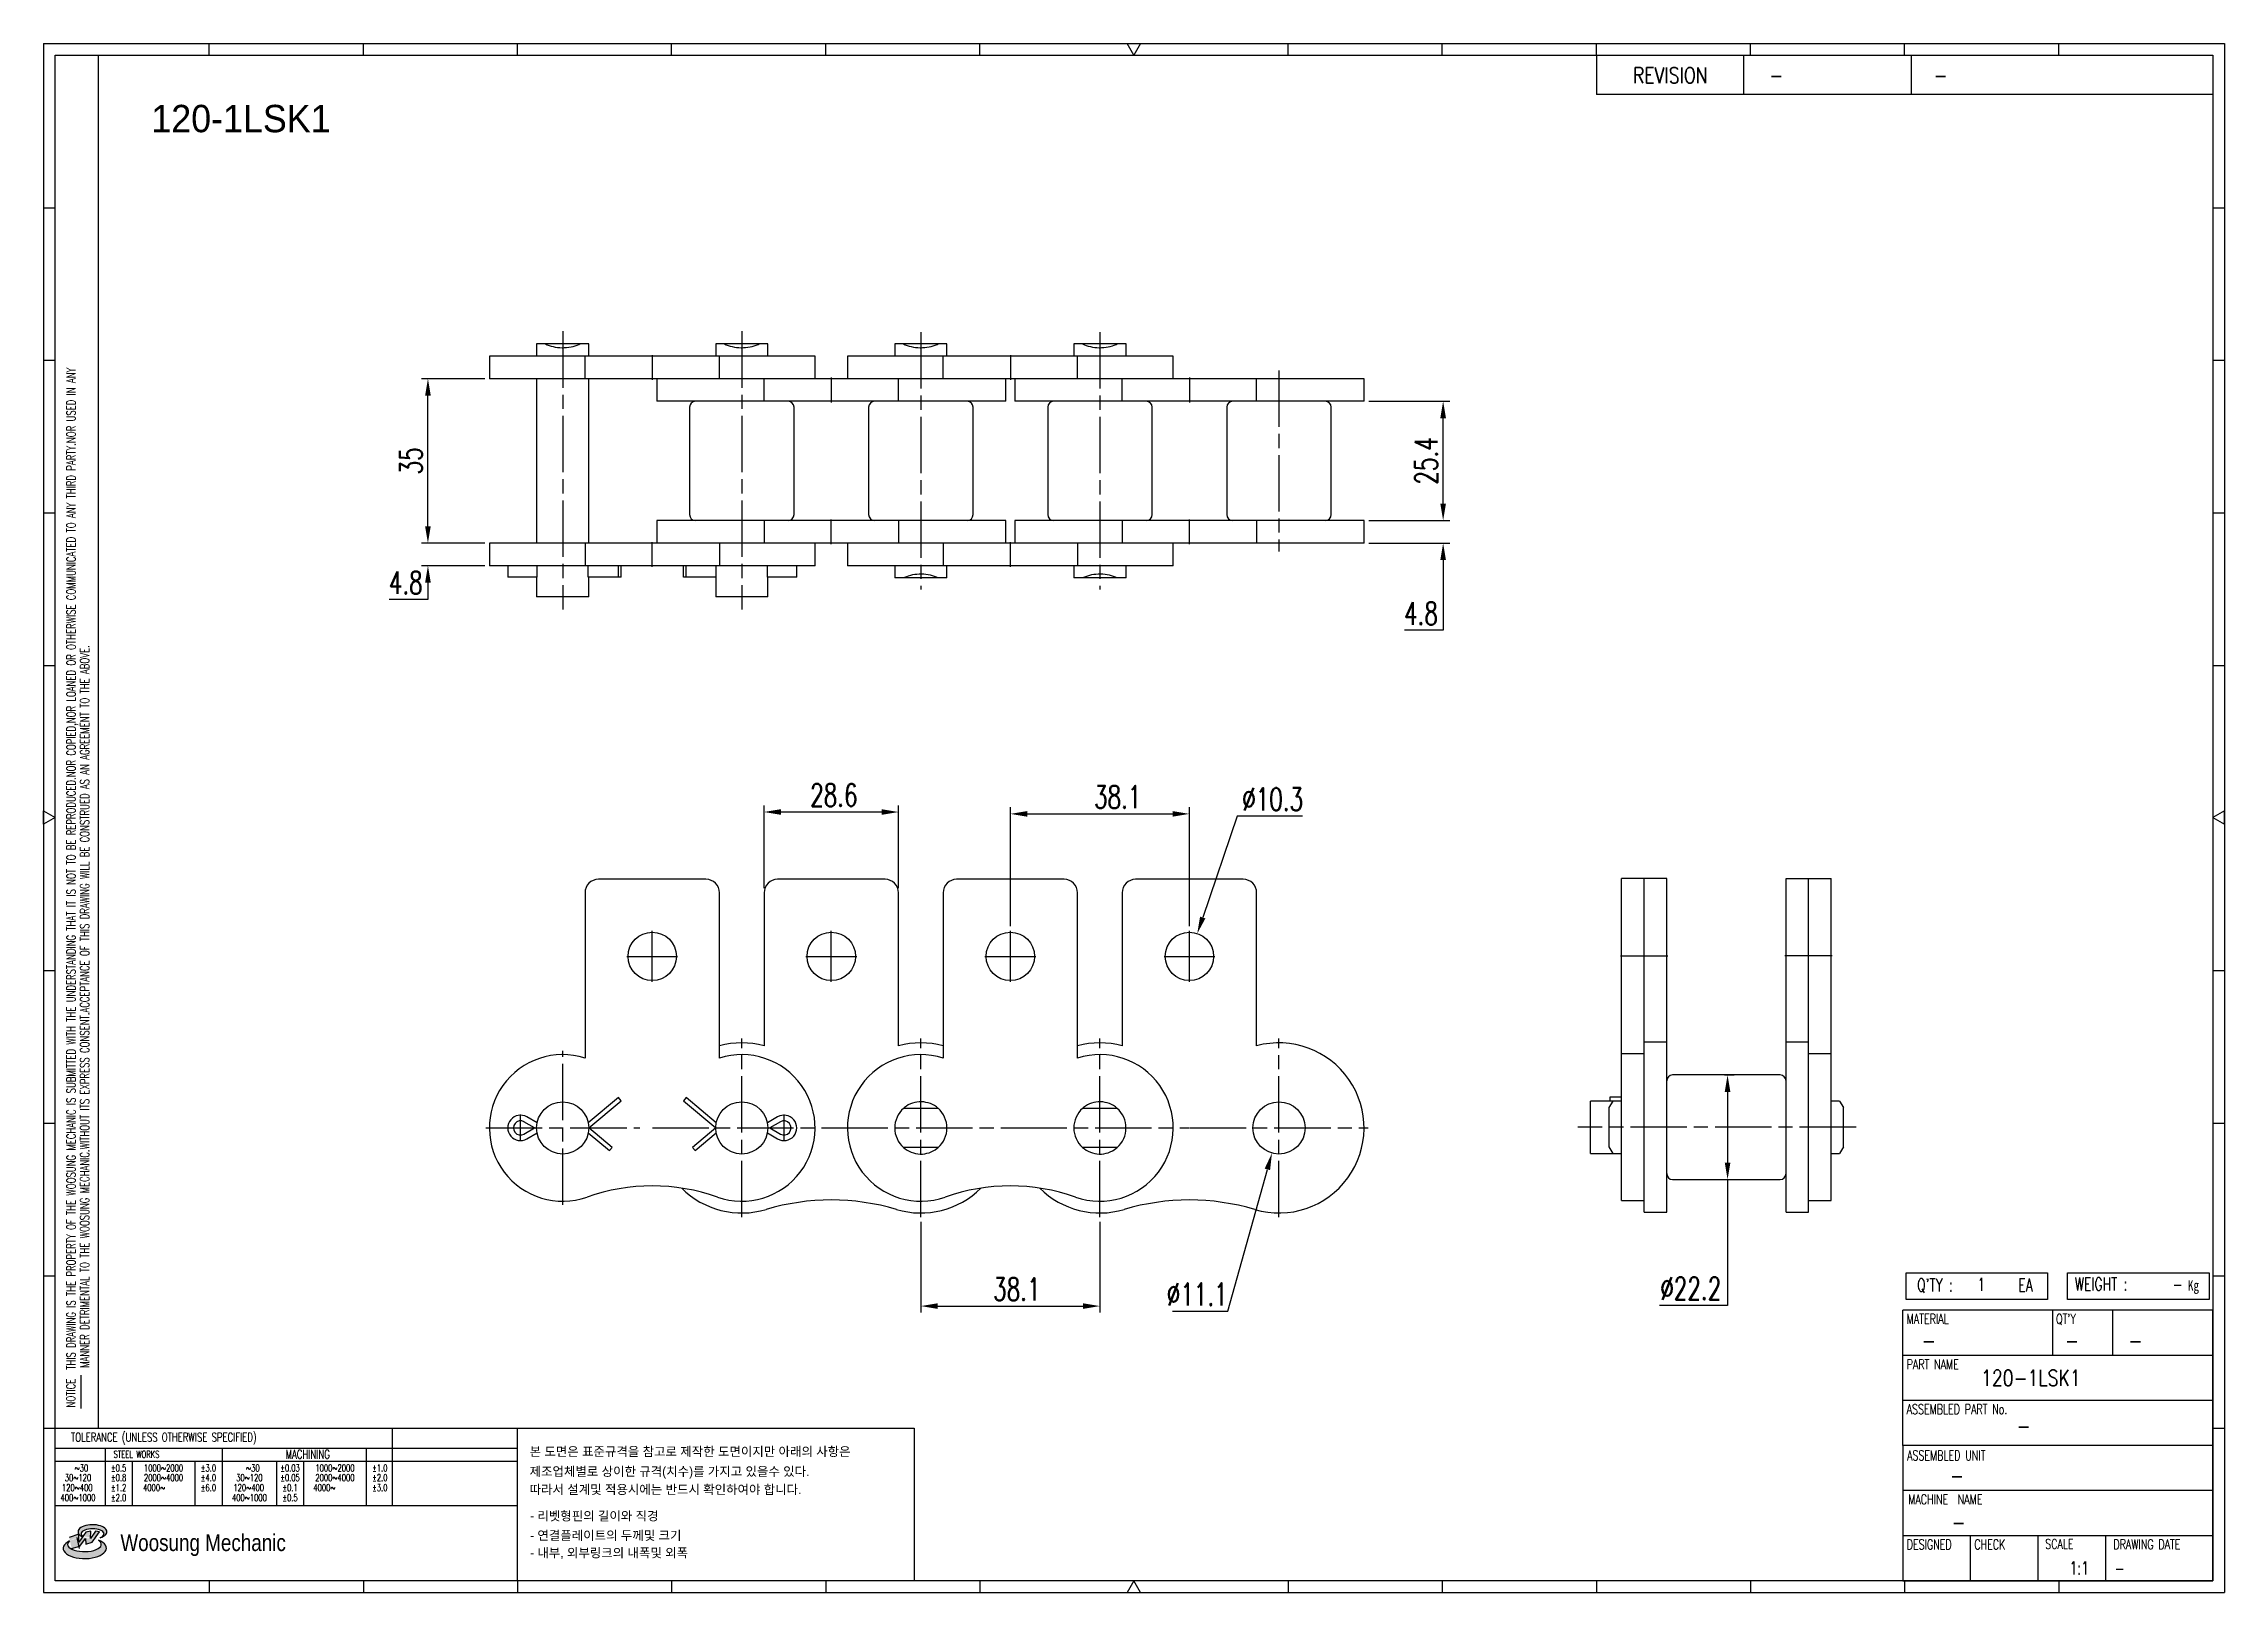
# Model space of a CAD drawing. Header units: millimetres. Extents: x 2124 to 2588, y 59 to 388.
import ezdxf
from ezdxf.enums import TextEntityAlignment as Align

# ---------------------------------------------------------------- set-up
doc = ezdxf.new("R2010")
doc.units = ezdxf.units.MM
doc.linetypes.add('AM_ISO08W050', pattern=[18, 12, -1.5, 3, -1.5])
doc.layers.get('Defpoints').update_dxf_attribs({"color": 80})
doc.layers.add('CL1', color=140, linetype='AM_ISO08W050', lineweight=25)
for name, color, linetype in [('S-DIM', 7, 'Continuous'), ('TITLE', 7, 'Continuous'), ('도면레이아웃', 7, 'Continuous')]:
    doc.layers.add(name, color=color, linetype=linetype)
doc.styles.add('HAN', font='ROMANS.shx', dxfattribs={"width": 0.7, "bigfont": 'whgtxt.shx'})
doc.styles.add('HKD_ST2', font='romans.shx', dxfattribs={"width": 0.7, "height": 4, "bigfont": '@extfont2.shx'})
doc.styles.add('HSG', font='SIMPLEX.shx', dxfattribs={"width": 0.7, "bigfont": 'HSG.shx'})
doc.styles.add('MtXpl_', font='Gulim.ttf')
doc.styles.add('SLDTEXTSTYLE4', font='arial.ttf', dxfattribs={"width": 0.8})
doc.dimstyles.new('AP2', dxfattribs={"dimscale": 2, "dimtxt": 2.4, "dimasz": 1.8, "dimexe": 0.7, "dimexo": 0.5, "dimgap": 0.6, "dimtad": 1, "dimtoh": 1, "dimdec": 1, "dimrnd": 0.01, "dimzin": 9, "dimdsep": 46, "dimtxsty": 'HSG', "dimcen": 0, "dimclrd": 251, "dimclre": 251, "dimclrt": 60, "dimazin": 2, "dimtp": 1, "dimtm": 1, "dimtfac": 0.5, "dimtdec": 1, "dimtofl": 0, "dimtmove": 0, "dimatfit": 3, "dimfxl": 0, "dimtvp": 1, "dimtolj": 2, "dimlwd": -1, "dimlwe": -1, "dimarcsym": 0})

# ---------------------------------------------------------------- blocks, each defined once
blk = doc.blocks.new('MAST')
at = {"layer": '도면레이아웃'}
h = blk.add_hatch(color=10, dxfattribs=at)
h.paths.add_polyline_path([(1.544, 35.177), (1.554, 34.966), (1.779, 35.034), (2.054, 35.422), (1.908, 35.446), (1.728, 35.167), (1.741, 35.439), (1.547, 35.405), (1.292, 35.041), (1.295, 35.33), (0.943, 35.208), (1.03, 34.8), (1.336, 34.885)])
edge = h.paths.add_edge_path()
edge.add_ellipse((1.795, 35.421), major_axis=(-0.53, 0), ratio=0.487785, start_angle=122.36065, end_angle=403.39574)
edge.add_line((1.411, 35.244), (1.419, 35.261))
edge.add_ellipse((1.798, 35.344), major_axis=(-0.423, 0), ratio=0.444396, start_angle=131.58977, end_angle=386.19408, ccw=False)
edge = h.paths.add_edge_path()
edge.add_ellipse((1.512, 34.815), major_axis=(-0.793, 0), ratio=0.480113, start_angle=314.67633, end_angle=590.85213)
edge.add_ellipse((1.501, 34.958), major_axis=(-0.62, 0), ratio=0.43311, start_angle=331.7024, end_angle=574.42495, ccw=False)
at = {"color": 140}
for p, q in [((0, 90.118), (80.15, 90.118)), ((0, 90.118), (0, 33.191)), ((80.15, 90.118), (80.15, 33.191)), ((57.068, 89.693), (57.068, 88.246)), ((62.47, 89.693), (62.47, 88.246)), ((68.635, 89.693), (68.635, 88.246)), ((79.725, 88.246), (57.068, 88.246)), ((68.449, 43.961), (68.449, 44.936)), ((68.449, 44.936), (73.654, 44.936)), ((73.654, 44.936), (73.654, 43.961)), ((74.39, 43.961), (74.39, 44.936)), ((74.39, 44.936), (79.595, 44.936)), ((79.595, 44.936), (79.595, 43.961)), ((68.336, 38.59), (68.336, 43.563)), ((79.725, 43.563), (68.336, 43.563)), ((73.654, 43.961), (68.449, 43.961)), ((73.827, 43.563), (73.827, 41.905)), ((79.595, 43.961), (74.39, 43.961)), ((76.037, 43.563), (76.037, 41.905)), ((79.725, 38.59), (79.725, 43.563)), ((79.725, 41.905), (68.336, 41.905)), ((79.725, 40.248), (68.336, 40.248)), ((68.336, 38.59), (68.336, 33.616)), ((79.725, 38.59), (68.336, 38.59)), ((79.725, 33.616), (79.725, 38.59)), ((79.725, 36.932), (68.336, 36.932)), ((79.725, 35.274), (68.336, 35.274)), ((70.822, 33.616), (70.822, 35.274)), ((73.309, 33.616), (73.309, 35.274)), ((75.796, 33.616), (75.796, 35.274)), ((0, 33.191), (80.15, 33.191)), ((68.336, 33.616), (79.725, 33.616))]:
    blk.add_line(p, q, dxfattribs=at)
for p, q in [((6.089, 89.693), (6.089, 90.118)), ((11.753, 89.693), (11.753, 90.118)), ((17.418, 89.693), (17.418, 90.118)), ((23.082, 89.693), (23.082, 90.118)), ((28.746, 89.693), (28.746, 90.118)), ((34.411, 89.693), (34.411, 90.118)), ((45.739, 89.693), (45.739, 90.118)), ((51.404, 89.693), (51.404, 90.118)), ((57.068, 89.693), (57.068, 90.118)), ((62.732, 89.693), (62.732, 90.118)), ((68.397, 89.693), (68.397, 90.118)), ((74.061, 89.693), (74.061, 90.118)), ((0, 84.085), (0.425, 84.085)), ((79.725, 84.085), (80.15, 84.085)), ((0, 78.478), (0.425, 78.478)), ((79.725, 78.478), (80.15, 78.478)), ((0, 72.87), (0.425, 72.87)), ((79.725, 72.87), (80.15, 72.87)), ((0, 67.262), (0.425, 67.262)), ((79.725, 67.262), (80.15, 67.262)), ((0, 56.047), (0.425, 56.047)), ((79.725, 56.047), (80.15, 56.047)), ((0, 50.439), (0.425, 50.439)), ((79.725, 50.439), (80.15, 50.439)), ((0, 44.832), (0.425, 44.832)), ((79.725, 44.832), (80.15, 44.832)), ((1.377, 39.947), (1.377, 41.174)), ((0, 39.224), (0.425, 39.224)), ((79.725, 39.224), (80.15, 39.224)), ((6.089, 33.616), (6.089, 33.191)), ((11.753, 33.616), (11.753, 33.191)), ((17.418, 33.616), (17.418, 33.191)), ((23.082, 33.616), (23.082, 33.191)), ((28.746, 33.616), (28.746, 33.191)), ((34.411, 33.616), (34.411, 33.191)), ((45.739, 33.616), (45.739, 33.191)), ((51.404, 33.616), (51.404, 33.191)), ((57.068, 33.616), (57.068, 33.191)), ((62.732, 33.616), (62.732, 33.191)), ((68.397, 33.616), (68.397, 33.191)), ((74.061, 33.616), (74.061, 33.191))]:
    blk.add_line(p, q)
at = {"color": 2}
for p, q in [((2.017, 39.224), (2.017, 89.693)), ((0.425, 39.224), (17.418, 39.224)), ((0.425, 38.487), (17.418, 38.487)), ((2.257, 38.487), (2.257, 36.382)), ((6.557, 38.5), (6.557, 36.382)), ((11.857, 38.487), (11.857, 36.382)), ((12.816, 39.224), (12.816, 36.382)), ((17.418, 33.616), (17.418, 39.224)), ((0.425, 38.012), (17.418, 38.012)), ((3.257, 38.012), (3.257, 36.382)), ((5.557, 38.012), (5.557, 36.382)), ((8.557, 38.012), (8.557, 36.382)), ((9.557, 38.026), (9.557, 36.382)), ((0.425, 36.382), (17.418, 36.382))]:
    blk.add_line(p, q, dxfattribs=at)
for points in [[(40.075, 89.693), (39.83, 90.118), (40.32, 90.118)], [(0.425, 61.679), (0, 61.433), (0, 61.924)], [(79.725, 61.679), (80.15, 61.433), (80.15, 61.924)], [(40.075, 33.616), (39.83, 33.191), (40.32, 33.191)]]:
    blk.add_lwpolyline(points, close=True)
at = {"color": 140}
blk.add_lwpolyline([(0.425, 89.693), (79.725, 89.693), (79.725, 33.616), (0.425, 33.616)], close=True, dxfattribs=at)
at = {"layer": '도면레이아웃'}
for p, q in [((1.295, 35.33), (0.943, 35.208)), ((1.547, 35.405), (1.292, 35.041)), ((1.292, 35.041), (1.295, 35.33)), ((1.741, 35.439), (1.547, 35.405)), ((1.908, 35.446), (1.728, 35.167)), ((1.728, 35.167), (1.741, 35.439)), ((1.779, 35.034), (2.054, 35.422)), ((2.054, 35.422), (1.908, 35.446)), ((1.03, 34.8), (1.336, 34.885)), ((1.224, 35.208), (1.311, 34.8)), ((1.224, 35.208), (1.224, 35.208)), ((1.336, 34.885), (1.544, 35.177)), ((1.419, 35.261), (1.411, 35.244)), ((1.544, 35.177), (1.554, 34.966)), ((1.554, 34.966), (1.779, 35.034))]:
    blk.add_line(p, q, dxfattribs=at)
for centre, major_axis, ratio, start_param, end_param in [((1.795, 35.421), (-0.53, 0), 0.487785, 2.135596, 7.040584), ((1.798, 35.344), (-0.423, 0), 0.444396, 2.296675, 6.740358), ((1.512, 34.815), (-0.793, 0), 0.480113, 5.492138, 10.312315), ((1.501, 34.958), (-0.62, 0), 0.43311, 5.789299, 10.025607)]:
    blk.add_ellipse(centre, major_axis=major_axis, ratio=ratio, start_param=start_param, end_param=end_param, dxfattribs=at)
for s, height, style, width, p in [('REVISION', 0.5806, 'HAN', 0.8, (58.415, 88.664)), ('-', 0.581, 'HAN', 0.8, (63.426, 88.664)), ('-', 0.581, 'HAN', 0.8, (69.468, 88.664)), ("Q'TY : ", 0.4746, 'HKD_ST2', 0.7, (68.857, 44.253)), ('1', 0.475, 'HKD_ST2', 0.7, (71.071, 44.275)), ('EA', 0.4746, 'HKD_ST2', 0.7, (72.578, 44.253)), ('WEIGHT : ', 0.4746, 'HKD_ST2', 0.7, (74.65, 44.286)), ('-', 0.581, 'HAN', 0.8, (69.029, 42.157)), ('-', 0.581, 'HAN', 0.8, (74.289, 42.157)), ('-', 0.581, 'HAN', 0.8, (76.623, 42.157)), ('-', 0.581, 'HAN', 0.8, (72.515, 39.013)), ('-', 0.581, 'HAN', 0.8, (70.067, 37.189)), ('-', 0.581, 'HAN', 0.8, (70.126, 35.48)), ('1:1', 0.4746, 'HKD_ST2', 0.7, (74.458, 33.848)), ('-', 0.475, 'HKD_ST2', 0.7, (76.112, 33.837))]:
    blk.add_text(s, height=height, dxfattribs=dict(style=style, width=width)).set_placement(p)
at = {"color": 6, "style": 'HKD_ST2', "width": 0.7}
for s, p in [(' THIS DRAWING IS THE PROPERTY OF THE WOOSUNG MECHANIC IS SUBMITTED WITH THE UNDERSTANDING THAT IT IS NOT TO BE REPRODUCED.NOR COPIED,NOR LOANED OR OTHERWISE COMMUNICATED TO ANY THIRD PARTY.NOR USED IN ANY', (1.173, 41.217)), ('MANNER DETRIMENTAL TO THE WOOSUNG MECHANIC.WITHOUT ITS EXPRESS CONSENT.ACCEPTANCE OF THIS DRAWING WILL BE CONSTRUED AS AN AGREEMENT TO THE ABOVE.', (1.672, 41.447))]:
    blk.add_text(s, height=0.326266, rotation=90, dxfattribs=at).set_placement(p)
at = {"style": 'HKD_ST2', "width": 0.7}
blk.add_text('-', height=0.475, dxfattribs=at).set_placement((78.613, 44.286), align=Align.RIGHT)
at = {"color": 254, "style": 'HKD_ST2', "width": 0.7}
for s, height, p in [('MATERIAL', 0.3651, (68.474, 43.425)), ("QT'Y", 0.3651, (73.965, 43.425)), ('PART NAME', 0.3651, (68.474, 41.756)), ('ASSEMBLED PART No.', 0.36511, (68.474, 40.109)), ('ASSEMBLED UNIT', 0.36511, (68.49, 38.408)), ('MACHINE  NAME', 0.36511, (68.532, 36.794)), ('DESIGNED', 0.3651, (68.474, 35.136)), ('CHECK', 0.3651, (70.961, 35.136)), ('SCALE', 0.3651, (73.566, 35.153)), ('DRAWING DATE', 0.36511, (76.071, 35.141))]:
    blk.add_text(s, height=height, dxfattribs=at).set_placement(p, align=Align.TOP_LEFT)
at = {"style": 'HKD_ST2', "width": 0.7}
blk.add_text('NOTICE', height=0.3263, rotation=90, dxfattribs=at).set_placement((1.163, 39.988))
blk.add_text('TOLERANCE (UNLESS OTHERWISE SPECIFIED)', height=0.32627, dxfattribs=at).set_placement((4.417, 38.896), align=Align.MIDDLE_CENTER)
at = {"color": 4, "style": 'HKD_ST2', "width": 0.7}
for s, height, p in [('%%12630', 0.261, (1.389, 37.762)), ('1000%%1262000', 0.26101, (4.407, 37.762)), ('%%12630', 0.261, (7.689, 37.762)), ('1000%%1262000', 0.26101, (10.707, 37.762)), ('120%%126400', 0.26101, (1.237, 37.045)), ('30%%126120', 0.261, (1.263, 37.411)), ('4000%%126', 0.261, (4.061, 37.045)), ('2000%%1264000', 0.26101, (4.407, 37.411)), ('120%%126400', 0.26101, (7.537, 37.045)), ('30%%126120', 0.261, (7.563, 37.411)), ('4000%%126', 0.261, (10.321, 37.045)), ('2000%%1264000', 0.26101, (10.707, 37.411)), ('400%%1261000', 0.26101, (1.263, 36.67)), ('400%%1261000', 0.26101, (7.563, 36.67))]:
    blk.add_text(s, height=height, dxfattribs=at).set_placement(p, align=Align.MIDDLE_CENTER)
for s, height, p in [('%%P0.5', 0.261, (2.757, 37.762)), ('STEEL WORKS', 0.26101, (3.416, 38.268)), ('%%P3.0', 0.261, (6.057, 37.762)), ('%%P0.03', 0.261, (9.057, 37.762)), ('MACHINING', 0.3263, (9.707, 38.27)), ('%%P1.0', 0.261, (12.357, 37.762)), ('%%P0.8', 0.261, (2.757, 37.411)), ('%%P1.2', 0.261, (2.757, 37.045)), ('%%P4.0', 0.261, (6.057, 37.411)), ('%%P6.0', 0.261, (6.057, 37.045)), ('%%P0.05', 0.261, (9.057, 37.411)), ('%%P0.1', 0.261, (9.057, 37.045)), ('%%P2.0', 0.261, (12.357, 37.411)), ('%%P3.0', 0.261, (12.357, 37.045)), ('%%P2.0', 0.261, (2.757, 36.67)), ('%%P0.5', 0.261, (9.057, 36.67))]:
    blk.add_text(s, height=height, dxfattribs=at).set_placement(p, align=Align.MIDDLE)
at = {"color": 1, "style": 'SLDTEXTSTYLE4', "width": 0.8}
blk.add_text('Woosung Mechanic', height=0.61957, dxfattribs=at).set_placement((2.822, 34.711))
at = {"layer": 'TITLE', "width": 0.8}
blk.add_text('Kg', height=0.3789, dxfattribs=at).set_placement((78.807, 44.286))
blk = doc.blocks.new('*D2')
at = {"layer": 'Defpoints', "color": 0, "transparency": 16777216}
for p in [(2404.93, 286.81), (2421.76, 286.81), (2404.93, 282.01)]:
    blk.add_point(p, dxfattribs=at)
at = {"layer": 'S-DIM', "color": 251, "linetype": 'ByBlock', "transparency": 16777216}
for p, q in [((2421.76, 290.41), (2421.76, 294.01)), ((2405.93, 286.81), (2423.16, 286.81)), ((2405.93, 282.01), (2423.16, 282.01)), ((2421.76, 278.41), (2421.76, 263.47)), ((2421.76, 263.47), (2413.52, 263.47))]:
    blk.add_line(p, q, dxfattribs=at)
at = {"layer": 'S-DIM', "color": 251, "transparency": 16777216}
for points in [[(2421.16, 290.41), (2422.36, 290.41), (2421.76, 286.81)], [(2421.16, 278.41), (2422.36, 278.41), (2421.76, 282.01)]]:
    blk.add_solid(points, dxfattribs=at)
at = {"layer": 'S-DIM', "color": 60, "transparency": 16777216, "insert": (2417.04, 267.07), "char_height": 4.8, "attachment_point": 5, "style": 'HSG'}
blk.add_mtext('\\A2;4.8', dxfattribs=at)
blk = doc.blocks.new('*D3')
at = {"layer": 'Defpoints', "color": 0, "transparency": 16777216}
for p in [(2404.93, 312.21), (2421.76, 312.21), (2404.93, 286.81)]:
    blk.add_point(p, dxfattribs=at)
at = {"layer": 'S-DIM', "color": 251, "linetype": 'ByBlock', "transparency": 16777216}
for p, q in [((2405.93, 312.21), (2423.16, 312.21)), ((2421.76, 290.41), (2421.76, 308.61)), ((2405.93, 286.81), (2423.16, 286.81))]:
    blk.add_line(p, q, dxfattribs=at)
at = {"layer": 'S-DIM', "color": 251, "transparency": 16777216}
for points in [[(2421.16, 308.61), (2422.36, 308.61), (2421.76, 312.21)], [(2421.16, 290.41), (2422.36, 290.41), (2421.76, 286.81)]]:
    blk.add_solid(points, dxfattribs=at)
at = {"layer": 'S-DIM', "color": 60, "transparency": 16777216, "insert": (2418.16, 299.51), "char_height": 4.8, "attachment_point": 5, "rotation": 90, "style": 'HSG'}
blk.add_mtext('\\A2;25.4', dxfattribs=at)
blk = doc.blocks.new('*D4')
at = {"layer": 'Defpoints', "color": 0, "transparency": 16777216}
for p in [(2205.76, 282.01), (2218.83, 282.01), (2218.83, 277.21)]:
    blk.add_point(p, dxfattribs=at)
at = {"layer": 'S-DIM', "color": 251, "linetype": 'ByBlock', "transparency": 16777216}
for p, q in [((2205.76, 285.61), (2205.76, 289.21)), ((2217.83, 282.01), (2204.36, 282.01)), ((2217.83, 277.21), (2204.36, 277.21)), ((2205.76, 270.01), (2197.52, 270.01)), ((2205.76, 273.61), (2205.76, 270.01))]:
    blk.add_line(p, q, dxfattribs=at)
at = {"layer": 'S-DIM', "color": 251, "transparency": 16777216}
for points in [[(2205.16, 285.61), (2206.36, 285.61), (2205.76, 282.01)], [(2205.16, 273.61), (2206.36, 273.61), (2205.76, 277.21)]]:
    blk.add_solid(points, dxfattribs=at)
at = {"layer": 'S-DIM', "color": 60, "transparency": 16777216, "insert": (2201.04, 273.61), "char_height": 4.8, "attachment_point": 5, "style": 'HSG'}
blk.add_mtext('\\A2;4.8', dxfattribs=at)
blk = doc.blocks.new('*D5')
at = {"layer": 'Defpoints', "color": 0, "transparency": 16777216}
for p in [(2205.76, 317.01), (2218.83, 317.01), (2218.83, 282.01)]:
    blk.add_point(p, dxfattribs=at)
at = {"layer": 'S-DIM', "color": 251, "linetype": 'ByBlock', "transparency": 16777216}
for p, q in [((2217.83, 317.01), (2204.36, 317.01)), ((2205.76, 285.61), (2205.76, 313.41)), ((2217.83, 282.01), (2204.36, 282.01))]:
    blk.add_line(p, q, dxfattribs=at)
at = {"layer": 'S-DIM', "color": 251, "transparency": 16777216}
for points in [[(2205.16, 313.41), (2206.36, 313.41), (2205.76, 317.01)], [(2205.16, 285.61), (2206.36, 285.61), (2205.76, 282.01)]]:
    blk.add_solid(points, dxfattribs=at)
at = {"layer": 'S-DIM', "color": 60, "transparency": 16777216, "insert": (2202.16, 299.51), "char_height": 4.8, "attachment_point": 5, "rotation": 90, "style": 'HSG'}
blk.add_mtext('\\A2;35', dxfattribs=at)
blk = doc.blocks.new('*D6')
at = {"layer": 'Defpoints', "color": 0, "transparency": 16777216}
for p in [(2277.28, 224.81), (2277.28, 207.63), (2305.88, 207.63)]:
    blk.add_point(p, dxfattribs=at)
at = {"layer": 'S-DIM', "color": 251, "linetype": 'ByBlock', "transparency": 16777216}
for p, q in [((2277.28, 208.63), (2277.28, 226.21)), ((2302.28, 224.81), (2280.88, 224.81)), ((2305.88, 208.63), (2305.88, 226.21))]:
    blk.add_line(p, q, dxfattribs=at)
at = {"layer": 'S-DIM', "color": 251, "transparency": 16777216}
for points in [[(2280.88, 225.41), (2280.88, 224.21), (2277.28, 224.81)], [(2302.28, 225.41), (2302.28, 224.21), (2305.88, 224.81)]]:
    blk.add_solid(points, dxfattribs=at)
at = {"layer": 'S-DIM', "color": 60, "transparency": 16777216, "insert": (2292.13, 228.41), "char_height": 4.8, "attachment_point": 5, "style": 'HSG'}
blk.add_mtext('\\A2;28.6', dxfattribs=at)
blk = doc.blocks.new('*D7')
at = {"layer": 'Defpoints', "color": 0, "transparency": 16777216}
for p in [(2367.78, 224.41), (2329.68, 199.5), (2367.78, 199.5)]:
    blk.add_point(p, dxfattribs=at)
at = {"layer": 'S-DIM', "color": 251, "linetype": 'ByBlock', "transparency": 16777216}
for p, q in [((2329.68, 200.5), (2329.68, 225.81)), ((2333.28, 224.41), (2364.18, 224.41)), ((2367.78, 200.5), (2367.78, 225.81))]:
    blk.add_line(p, q, dxfattribs=at)
at = {"layer": 'S-DIM', "color": 251, "transparency": 16777216}
for points in [[(2333.28, 225.01), (2333.28, 223.81), (2329.68, 224.41)], [(2364.18, 225.01), (2364.18, 223.81), (2367.78, 224.41)]]:
    blk.add_solid(points, dxfattribs=at)
at = {"layer": 'S-DIM', "color": 60, "transparency": 16777216, "insert": (2352.52, 228.01), "char_height": 4.8, "attachment_point": 5, "style": 'HSG'}
blk.add_mtext('\\A2;38.1', dxfattribs=at)
blk = doc.blocks.new('*D8')
at = {"layer": 'Defpoints', "color": 0, "transparency": 16777216}
for p in [(2369.45, 198.96), (2366.12, 189.21)]:
    blk.add_point(p, dxfattribs=at)
at = {"layer": 'S-DIM', "color": 251, "linetype": 'ByBlock', "transparency": 16777216}
for p, q in [((2377.97, 223.93), (2370.61, 202.37)), ((2391.81, 223.93), (2377.97, 223.93))]:
    blk.add_line(p, q, dxfattribs=at)
at = {"layer": 'S-DIM', "color": 251, "transparency": 16777216}
blk.add_solid([(2370.04, 202.56), (2371.18, 202.17), (2369.45, 198.96)], dxfattribs=at)
at = {"layer": 'S-DIM', "color": 60, "transparency": 16777216, "insert": (2385.49, 227.53), "char_height": 4.8, "attachment_point": 5, "style": 'HSG'}
blk.add_mtext('\\A2;∅10.3', dxfattribs=at)
blk = doc.blocks.new('*D9')
at = {"layer": 'Defpoints', "color": 0, "transparency": 16777216}
for p in [(2310.63, 138.58), (2348.73, 138.58), (2348.73, 119.68)]:
    blk.add_point(p, dxfattribs=at)
at = {"layer": 'S-DIM', "color": 251, "linetype": 'ByBlock', "transparency": 16777216}
for p, q in [((2310.63, 137.58), (2310.63, 118.28)), ((2348.73, 137.58), (2348.73, 118.28)), ((2314.23, 119.68), (2345.13, 119.68))]:
    blk.add_line(p, q, dxfattribs=at)
at = {"layer": 'S-DIM', "color": 251, "transparency": 16777216}
for points in [[(2314.23, 120.28), (2314.23, 119.08), (2310.63, 119.68)], [(2345.13, 120.28), (2345.13, 119.08), (2348.73, 119.68)]]:
    blk.add_solid(points, dxfattribs=at)
at = {"layer": 'S-DIM', "color": 60, "transparency": 16777216, "insert": (2331.05, 123.28), "char_height": 4.8, "attachment_point": 5, "style": 'HSG'}
blk.add_mtext('\\A2;38.1', dxfattribs=at)
blk = doc.blocks.new('*D10')
at = {"layer": 'Defpoints', "color": 0, "transparency": 16777216}
for p in [(2388.33, 162.94), (2385.34, 152.24)]:
    blk.add_point(p, dxfattribs=at)
at = {"layer": 'S-DIM', "color": 251, "linetype": 'ByBlock', "transparency": 16777216}
for p, q in [((2375.92, 118.57), (2384.37, 148.77)), ((2364.16, 118.57), (2375.92, 118.57))]:
    blk.add_line(p, q, dxfattribs=at)
at = {"layer": 'S-DIM', "color": 251, "transparency": 16777216}
blk.add_solid([(2383.79, 148.93), (2384.94, 148.61), (2385.34, 152.24)], dxfattribs=at)
at = {"layer": 'S-DIM', "color": 60, "transparency": 16777216, "insert": (2369.44, 122.17), "char_height": 4.8, "attachment_point": 5, "style": 'HSG'}
blk.add_mtext('\\A2;∅11.1', dxfattribs=at)
blk = doc.blocks.new('*D11')
at = {"layer": 'Defpoints', "color": 0, "transparency": 16777216}
for p in [(2480.63, 168.85), (2480.63, 146.62), (2482.28, 146.62)]:
    blk.add_point(p, dxfattribs=at)
at = {"layer": 'S-DIM', "color": 251, "linetype": 'ByBlock', "transparency": 16777216}
for p, q in [((2481.63, 168.85), (2483.68, 168.85)), ((2482.28, 165.25), (2482.28, 150.22)), ((2481.63, 146.62), (2483.68, 146.62)), ((2482.28, 146.62), (2482.28, 119.83)), ((2482.28, 119.83), (2467.8, 119.83))]:
    blk.add_line(p, q, dxfattribs=at)
at = {"layer": 'S-DIM', "color": 251, "transparency": 16777216}
for points in [[(2481.68, 165.25), (2482.88, 165.25), (2482.28, 168.85)], [(2481.68, 150.22), (2482.88, 150.22), (2482.28, 146.62)]]:
    blk.add_solid(points, dxfattribs=at)
at = {"layer": 'S-DIM', "color": 60, "transparency": 16777216, "insert": (2474.44, 123.43), "char_height": 4.8, "attachment_point": 5, "style": 'HSG'}
blk.add_mtext('\\A2;%%c22.2', dxfattribs=at)

msp = doc.modelspace()

# ---------------------------------------------------------------- linework, layer by layer
for p, q in [((2288.13, 321.81), (2218.83, 321.81)), ((2218.83, 321.81), (2218.83, 317.01)), ((2228.88, 324.41), (2228.88, 321.81)), ((2239.99, 324.41), (2228.88, 324.41)), ((2230.76, 324.41), (2231.13, 324.24)), ((2231.13, 324.24), (2231.54, 324.08)), ((2231.54, 324.08), (2231.96, 323.95)), ((2231.96, 323.95), (2232.4, 323.83)), ((2232.4, 323.83), (2232.86, 323.74)), ((2232.86, 323.74), (2233.33, 323.68)), ((2233.33, 323.68), (2233.81, 323.63)), ((2233.81, 323.63), (2234.29, 323.61)), ((2234.29, 323.61), (2234.78, 323.62)), ((2234.78, 323.62), (2235.26, 323.65)), ((2235.26, 323.65), (2235.74, 323.7)), ((2235.74, 323.7), (2236.2, 323.78)), ((2236.2, 323.78), (2236.65, 323.88)), ((2236.65, 323.88), (2237.09, 324)), ((2237.09, 324), (2237.5, 324.15)), ((2237.5, 324.15), (2237.9, 324.31)), ((2237.9, 324.31), (2238.11, 324.41)), ((2239.18, 317.01), (2239.18, 321.81)), ((2239.99, 321.81), (2239.99, 324.41)), ((2266.98, 324.41), (2266.98, 321.81)), ((2278.09, 324.41), (2266.98, 324.41)), ((2267.78, 317.01), (2267.78, 321.81)), ((2268.86, 324.41), (2269.23, 324.24)), ((2269.23, 324.24), (2269.64, 324.08)), ((2269.64, 324.08), (2270.06, 323.95)), ((2270.06, 323.95), (2270.5, 323.83)), ((2270.5, 323.83), (2270.96, 323.74)), ((2270.96, 323.74), (2271.43, 323.68)), ((2271.43, 323.68), (2271.91, 323.63)), ((2271.91, 323.63), (2272.39, 323.61)), ((2272.39, 323.61), (2272.88, 323.62)), ((2272.88, 323.62), (2273.36, 323.65)), ((2273.36, 323.65), (2273.84, 323.7)), ((2273.84, 323.7), (2274.3, 323.78)), ((2274.3, 323.78), (2274.75, 323.88)), ((2274.75, 323.88), (2275.19, 324)), ((2275.19, 324), (2275.6, 324.15)), ((2275.6, 324.15), (2276, 324.31)), ((2276, 324.31), (2276.21, 324.41)), ((2278.09, 321.81), (2278.09, 324.41)), ((2288.13, 317.01), (2288.13, 321.81)), ((2295.03, 321.81), (2295.03, 317.01)), ((2364.33, 321.81), (2295.03, 321.81)), ((2316.19, 324.41), (2305.08, 324.41)), ((2305.08, 324.41), (2305.08, 321.81)), ((2306.96, 324.41), (2307.33, 324.24)), ((2307.33, 324.24), (2307.74, 324.08)), ((2307.74, 324.08), (2308.16, 323.95)), ((2308.16, 323.95), (2308.6, 323.83)), ((2308.6, 323.83), (2309.06, 323.74)), ((2309.06, 323.74), (2309.53, 323.68)), ((2309.53, 323.68), (2310.01, 323.63)), ((2310.01, 323.63), (2310.49, 323.61)), ((2310.49, 323.61), (2310.98, 323.62)), ((2310.98, 323.62), (2311.46, 323.65)), ((2311.46, 323.65), (2311.94, 323.7)), ((2311.94, 323.7), (2312.4, 323.78)), ((2312.4, 323.78), (2312.85, 323.88)), ((2312.85, 323.88), (2313.29, 324)), ((2313.29, 324), (2313.7, 324.15)), ((2313.7, 324.15), (2314.1, 324.31)), ((2314.1, 324.31), (2314.31, 324.41)), ((2315.38, 317.01), (2315.38, 321.81)), ((2316.19, 321.81), (2316.19, 324.41)), ((2354.29, 324.41), (2343.18, 324.41)), ((2343.18, 324.41), (2343.18, 321.81)), ((2343.98, 317.01), (2343.98, 321.81)), ((2345.06, 324.41), (2345.43, 324.24)), ((2345.43, 324.24), (2345.84, 324.08)), ((2345.84, 324.08), (2346.26, 323.95)), ((2346.26, 323.95), (2346.7, 323.83)), ((2346.7, 323.83), (2347.16, 323.74)), ((2347.16, 323.74), (2347.63, 323.68)), ((2347.63, 323.68), (2348.11, 323.63)), ((2348.11, 323.63), (2348.59, 323.61)), ((2348.59, 323.61), (2349.08, 323.62)), ((2349.08, 323.62), (2349.56, 323.65)), ((2349.56, 323.65), (2350.04, 323.7)), ((2350.04, 323.7), (2350.5, 323.78)), ((2350.5, 323.78), (2350.95, 323.88)), ((2350.95, 323.88), (2351.39, 324)), ((2351.39, 324), (2351.8, 324.15)), ((2351.8, 324.15), (2352.2, 324.31)), ((2352.2, 324.31), (2352.41, 324.41)), ((2354.29, 321.81), (2354.29, 324.41)), ((2364.33, 317.01), (2364.33, 321.81)), ((2267.78, 317.01), (2218.83, 317.01)), ((2228.88, 317.01), (2228.88, 282.01)), ((2239.99, 282.01), (2239.99, 317.01)), ((2254.43, 317.01), (2254.43, 312.21)), ((2315.38, 317.01), (2267.78, 317.01)), ((2277.28, 312.21), (2277.28, 317.01)), ((2305.88, 312.21), (2305.88, 317.01)), ((2343.98, 317.01), (2315.38, 317.01)), ((2328.73, 312.21), (2328.73, 317.01)), ((2330.63, 317.01), (2330.63, 312.21)), ((2404.93, 317.01), (2343.98, 317.01)), ((2353.48, 312.21), (2353.48, 317.01)), ((2382.08, 312.21), (2382.08, 317.01)), ((2404.93, 312.21), (2404.93, 317.01)), ((2328.73, 312.21), (2254.43, 312.21)), ((2261.42, 310.94), (2261.42, 288.08)), ((2283.65, 288.08), (2283.65, 310.94)), ((2299.52, 310.94), (2299.52, 288.08)), ((2321.75, 288.08), (2321.75, 310.94)), ((2404.93, 312.21), (2330.63, 312.21)), ((2337.62, 310.94), (2337.62, 288.08)), ((2359.85, 288.08), (2359.85, 310.94)), ((2375.72, 310.94), (2375.72, 288.08)), ((2397.95, 288.08), (2397.95, 310.94)), ((2254.43, 286.81), (2254.43, 282.01)), ((2328.73, 286.81), (2254.43, 286.81)), ((2277.28, 286.81), (2277.28, 282.01)), ((2305.88, 286.81), (2305.88, 282.01)), ((2328.73, 282.01), (2328.73, 286.81)), ((2404.93, 286.81), (2330.63, 286.81)), ((2330.63, 286.81), (2330.63, 282.01)), ((2353.48, 286.81), (2353.48, 282.01)), ((2382.08, 286.81), (2382.08, 282.01)), ((2404.93, 282.01), (2404.93, 286.81)), ((2218.83, 282.01), (2218.83, 277.21)), ((2267.78, 282.01), (2218.83, 282.01)), ((2239.18, 282.01), (2239.18, 277.21)), ((2315.38, 282.01), (2267.78, 282.01)), ((2267.78, 282.01), (2267.78, 277.21)), ((2288.13, 277.21), (2288.13, 282.01)), ((2295.03, 282.01), (2295.03, 277.21)), ((2343.98, 282.01), (2315.38, 282.01)), ((2315.38, 282.01), (2315.38, 277.21)), ((2404.93, 282.01), (2343.98, 282.01)), ((2343.98, 282.01), (2343.98, 277.21)), ((2364.33, 277.21), (2364.33, 282.01)), ((2288.13, 277.21), (2218.83, 277.21)), ((2222.75, 277.21), (2222.75, 274.81)), ((2228.98, 274.81), (2222.75, 274.81)), ((2228.88, 274.81), (2228.88, 270.61)), ((2228.98, 274.81), (2228.98, 277.21)), ((2239.88, 274.81), (2239.88, 277.21)), ((2246.87, 274.81), (2239.88, 274.81)), ((2239.99, 270.61), (2239.99, 274.81)), ((2246.29, 274.81), (2246.29, 277.21)), ((2246.87, 274.81), (2246.87, 277.21)), ((2260.1, 274.81), (2260.1, 277.21)), ((2267.08, 274.81), (2260.1, 274.81)), ((2260.67, 274.81), (2260.67, 277.21)), ((2266.98, 274.81), (2266.98, 270.61)), ((2267.08, 274.81), (2267.08, 277.21)), ((2277.98, 274.81), (2277.98, 277.21)), ((2284.22, 274.81), (2277.98, 274.81)), ((2278.09, 270.61), (2278.09, 274.81)), ((2284.22, 274.81), (2284.22, 277.21)), ((2364.33, 277.21), (2295.03, 277.21)), ((2305.08, 277.21), (2305.08, 274.61)), ((2316.19, 274.61), (2305.08, 274.61)), ((2307.17, 274.71), (2306.96, 274.61)), ((2307.56, 274.88), (2307.17, 274.71)), ((2307.97, 275.02), (2307.56, 274.88)), ((2308.41, 275.15), (2307.97, 275.02)), ((2308.86, 275.25), (2308.41, 275.15)), ((2309.33, 275.33), (2308.86, 275.25)), ((2309.8, 275.38), (2309.33, 275.33)), ((2310.28, 275.41), (2309.8, 275.38)), ((2310.77, 275.41), (2310.28, 275.41)), ((2311.25, 275.4), (2310.77, 275.41)), ((2311.73, 275.35), (2311.25, 275.4)), ((2312.2, 275.28), (2311.73, 275.35)), ((2312.66, 275.19), (2312.2, 275.28)), ((2313.1, 275.08), (2312.66, 275.19)), ((2313.53, 274.95), (2313.1, 275.08)), ((2313.93, 274.79), (2313.53, 274.95)), ((2314.31, 274.61), (2313.93, 274.79)), ((2316.19, 274.61), (2316.19, 277.21)), ((2343.18, 277.21), (2343.18, 274.61)), ((2354.29, 274.61), (2343.18, 274.61)), ((2345.27, 274.71), (2345.06, 274.61)), ((2345.66, 274.88), (2345.27, 274.71)), ((2346.07, 275.02), (2345.66, 274.88)), ((2346.51, 275.15), (2346.07, 275.02)), ((2346.96, 275.25), (2346.51, 275.15)), ((2347.43, 275.33), (2346.96, 275.25)), ((2347.9, 275.38), (2347.43, 275.33)), ((2348.38, 275.41), (2347.9, 275.38)), ((2348.87, 275.41), (2348.38, 275.41)), ((2349.35, 275.4), (2348.87, 275.41)), ((2349.83, 275.35), (2349.35, 275.4)), ((2350.3, 275.28), (2349.83, 275.35)), ((2350.76, 275.19), (2350.3, 275.28)), ((2351.2, 275.08), (2350.76, 275.19)), ((2351.63, 274.95), (2351.2, 275.08)), ((2352.03, 274.79), (2351.63, 274.95)), ((2352.41, 274.61), (2352.03, 274.79)), ((2354.29, 274.61), (2354.29, 277.21)), ((2239.99, 270.61), (2228.88, 270.61)), ((2278.09, 270.61), (2266.98, 270.61)), ((2264.92, 210.49), (2242.04, 210.49)), ((2303.02, 210.49), (2280.14, 210.49)), ((2341.12, 210.49), (2318.24, 210.49)), ((2379.22, 210.49), (2356.34, 210.49)), ((2464.52, 210.64), (2459.72, 210.64)), ((2459.72, 142.14), (2459.72, 210.64)), ((2469.32, 210.64), (2464.52, 210.64)), ((2464.52, 139.64), (2464.52, 210.64)), ((2469.32, 139.64), (2469.32, 210.64)), ((2494.72, 210.64), (2499.52, 210.64)), ((2494.72, 139.64), (2494.72, 210.64)), ((2499.52, 139.64), (2499.52, 210.64)), ((2499.52, 210.64), (2504.32, 210.64)), ((2504.32, 142.14), (2504.32, 210.64)), ((2239.18, 207.63), (2239.18, 172.45)), ((2267.78, 172.45), (2267.78, 207.63)), ((2277.28, 207.63), (2277.28, 175.05)), ((2305.88, 175.05), (2305.88, 207.63)), ((2315.38, 207.63), (2315.38, 172.45)), ((2343.98, 172.45), (2343.98, 207.63)), ((2353.48, 207.63), (2353.48, 175.05)), ((2382.08, 175.05), (2382.08, 207.63)), ((2464.52, 173.34), (2459.72, 173.34)), ((2469.32, 175.84), (2464.52, 175.84)), ((2499.52, 175.84), (2494.72, 175.84)), ((2504.32, 173.34), (2499.52, 173.34)), ((2493.45, 168.85), (2470.59, 168.85)), ((2246.29, 164.04), (2239.88, 158.66)), ((2239.99, 157.59), (2246.87, 163.36)), ((2246.87, 163.36), (2246.29, 164.04)), ((2260.67, 164.04), (2260.1, 163.36)), ((2260.1, 163.36), (2266.98, 157.59)), ((2267.08, 158.66), (2260.67, 164.04)), ((2307.97, 162.47), (2307.56, 162.22)), ((2308.41, 162.68), (2307.97, 162.47)), ((2308.86, 162.85), (2308.41, 162.68)), ((2309.33, 162.99), (2308.86, 162.85)), ((2309.8, 163.08), (2309.33, 162.99)), ((2310.28, 163.13), (2309.8, 163.08)), ((2310.77, 163.14), (2310.28, 163.13)), ((2311.25, 163.11), (2310.77, 163.14)), ((2311.73, 163.03), (2311.25, 163.11)), ((2312.2, 162.92), (2311.73, 163.03)), ((2312.66, 162.76), (2312.2, 162.92)), ((2313.1, 162.56), (2312.66, 162.76)), ((2313.53, 162.33), (2313.1, 162.56)), ((2346.07, 162.47), (2345.66, 162.22)), ((2346.51, 162.68), (2346.07, 162.47)), ((2346.96, 162.85), (2346.51, 162.68)), ((2347.43, 162.99), (2346.96, 162.85)), ((2347.9, 163.08), (2347.43, 162.99)), ((2348.38, 163.13), (2347.9, 163.08)), ((2348.87, 163.14), (2348.38, 163.13)), ((2349.35, 163.11), (2348.87, 163.14)), ((2349.83, 163.03), (2349.35, 163.11)), ((2350.3, 162.92), (2349.83, 163.03)), ((2350.76, 162.76), (2350.3, 162.92)), ((2351.2, 162.56), (2350.76, 162.76)), ((2351.63, 162.33), (2351.2, 162.56)), ((2453.12, 152.18), (2453.12, 163.29)), ((2457.92, 163.29), (2453.12, 163.29)), ((2457.12, 161.9), (2457.92, 163.29)), ((2457.32, 164.19), (2459.72, 164.19)), ((2457.32, 163.29), (2457.32, 164.19)), ((2459.72, 163.29), (2457.92, 163.29)), ((2506.12, 163.29), (2504.32, 163.29)), ((2506.12, 163.29), (2506.92, 161.9)), ((2228.44, 157.59), (2226.19, 158.89)), ((2228.98, 158.66), (2226.8, 159.93)), ((2280.17, 159.93), (2277.98, 158.66)), ((2280.77, 158.89), (2278.52, 157.59)), ((2307.17, 161.93), (2306.96, 161.75)), ((2314.31, 161.75), (2306.96, 161.75)), ((2307.56, 162.22), (2307.17, 161.93)), ((2313.93, 162.06), (2313.53, 162.33)), ((2314.31, 161.75), (2313.93, 162.06)), ((2345.27, 161.93), (2345.06, 161.75)), ((2352.41, 161.75), (2345.06, 161.75)), ((2345.66, 162.22), (2345.27, 161.93)), ((2352.03, 162.06), (2351.63, 162.33)), ((2352.41, 161.75), (2352.03, 162.06)), ((2457.12, 153.57), (2457.12, 161.9)), ((2506.92, 153.57), (2506.92, 161.9)), ((2226.19, 156.29), (2228.44, 157.59)), ((2226.8, 155.25), (2228.98, 156.51)), ((2239.88, 156.51), (2244.37, 152.75)), ((2244.94, 153.43), (2239.99, 157.59)), ((2244.37, 152.75), (2244.94, 153.43)), ((2266.98, 157.59), (2262.02, 153.43)), ((2262.02, 153.43), (2262.59, 152.75)), ((2262.59, 152.75), (2267.08, 156.51)), ((2277.98, 156.51), (2280.17, 155.25)), ((2278.52, 157.59), (2280.77, 156.29)), ((2306.96, 153.42), (2307.33, 153.12)), ((2314.31, 153.42), (2306.96, 153.42)), ((2313.7, 152.96), (2314.1, 153.25)), ((2314.1, 153.25), (2314.31, 153.42)), ((2345.06, 153.42), (2345.43, 153.12)), ((2352.41, 153.42), (2345.06, 153.42)), ((2351.8, 152.96), (2352.2, 153.25)), ((2352.2, 153.25), (2352.41, 153.42)), ((2457.92, 152.18), (2457.12, 153.57)), ((2506.92, 153.57), (2506.12, 152.18)), ((2307.33, 153.12), (2307.74, 152.85)), ((2307.74, 152.85), (2308.16, 152.61)), ((2308.16, 152.61), (2308.6, 152.42)), ((2308.6, 152.42), (2309.06, 152.26)), ((2309.06, 152.26), (2309.53, 152.14)), ((2309.53, 152.14), (2310.01, 152.07)), ((2310.01, 152.07), (2310.49, 152.04)), ((2310.49, 152.04), (2310.98, 152.04)), ((2310.98, 152.04), (2311.46, 152.1)), ((2311.46, 152.1), (2311.94, 152.19)), ((2311.94, 152.19), (2312.4, 152.32)), ((2312.4, 152.32), (2312.85, 152.5)), ((2312.85, 152.5), (2313.29, 152.71)), ((2313.29, 152.71), (2313.7, 152.96)), ((2345.43, 153.12), (2345.84, 152.85)), ((2345.84, 152.85), (2346.26, 152.61)), ((2346.26, 152.61), (2346.7, 152.42)), ((2346.7, 152.42), (2347.16, 152.26)), ((2347.16, 152.26), (2347.63, 152.14)), ((2347.63, 152.14), (2348.11, 152.07)), ((2348.11, 152.07), (2348.59, 152.04)), ((2348.59, 152.04), (2349.08, 152.04)), ((2349.08, 152.04), (2349.56, 152.1)), ((2349.56, 152.1), (2350.04, 152.19)), ((2350.04, 152.19), (2350.5, 152.32)), ((2350.5, 152.32), (2350.95, 152.5)), ((2350.95, 152.5), (2351.39, 152.71)), ((2351.39, 152.71), (2351.8, 152.96)), ((2453.12, 152.18), (2457.92, 152.18)), ((2457.92, 152.18), (2459.72, 152.18)), ((2504.32, 152.18), (2506.12, 152.18)), ((2470.59, 146.62), (2493.45, 146.62)), ((2459.72, 142.14), (2464.52, 142.14)), ((2464.52, 139.64), (2469.32, 139.64)), ((2494.72, 139.64), (2499.52, 139.64)), ((2499.52, 142.14), (2504.32, 142.14))]:
    msp.add_line(p, q)
at = {"color": 140}
msp.add_lwpolyline([(2224.82, 93.68), (2309.23, 93.68), (2309.23, 61.22), (2224.82, 61.22)], close=True, dxfattribs=at)
for centre, radius in [((2253.48, 194.09), 5.15), ((2291.58, 194.09), 5.15), ((2329.68, 194.09), 5.15), ((2367.78, 194.09), 5.15), ((2234.43, 157.59), 5.55), ((2272.53, 157.59), 5.55), ((2386.83, 157.59), 5.55)]:
    msp.add_circle(centre, radius)
for centre, radius, start, end in [((2262.69, 310.94), 1.27, 90, 180), ((2282.38, 310.94), 1.27, 0, 90), ((2300.79, 310.94), 1.27, 90, 180), ((2320.48, 310.94), 1.27, 0, 90), ((2338.89, 310.94), 1.27, 90, 180), ((2358.58, 310.94), 1.27, 0, 90), ((2376.99, 310.94), 1.27, 90, 180), ((2396.68, 310.94), 1.27, 0, 90), ((2262.69, 288.08), 1.27, 180, 270), ((2282.38, 288.08), 1.27, 270, 0), ((2300.79, 288.08), 1.27, 180, 270), ((2320.48, 288.08), 1.27, 270, 0), ((2338.89, 288.08), 1.27, 180, 270), ((2358.58, 288.08), 1.27, 270, 0), ((2376.99, 288.08), 1.27, 180, 270), ((2396.68, 288.08), 1.27, 270, 0), ((2242.04, 207.63), 2.86, 90, 180), ((2264.92, 207.63), 2.86, 0, 90), ((2280.14, 207.63), 2.86, 90, 180), ((2303.02, 207.63), 2.86, 0, 90), ((2318.24, 207.63), 2.86, 90, 180), ((2341.12, 207.63), 2.86, 0, 90), ((2356.34, 207.63), 2.86, 90, 180), ((2379.22, 207.63), 2.86, 0, 90), ((2234.43, 157.59), 15.6, 72.2727, 289.3747), ((2272.53, 157.59), 15.6, 250.6253, 107.7273), ((2272.53, 157.59), 18.1, 74.7856, 105.2144), ((2310.63, 157.59), 15.6, 72.2727, 289.3747), ((2310.63, 157.59), 18.1, 74.7856, 105.2144), ((2348.73, 157.59), 15.6, 250.6253, 107.7273), ((2348.73, 157.59), 18.1, 74.7856, 105.2144), ((2386.83, 157.59), 18.1, 253.423, 105.2144), ((2470.59, 167.58), 1.27, 90, 180), ((2493.45, 167.58), 1.27, 0, 90), ((2225.45, 157.59), 2.7, 60, 300), ((2225.45, 157.59), 1.5, 60, 300), ((2281.52, 157.59), 2.7, 240, 120), ((2281.52, 157.59), 1.5, 240, 120), ((2310.63, 157.59), 5.55, 131.4096, 228.5904), ((2310.63, 157.59), 5.56, 311.4096, 48.5904), ((2348.73, 157.59), 5.55, 131.4096, 228.5904), ((2348.73, 157.59), 5.55, 311.4096, 48.5904), ((2253.48, 103.42), 41.82, 70.6253, 109.3747), ((2272.53, 157.59), 18.1, 225.1017, 286.577), ((2310.63, 157.59), 18.1, 253.423, 314.8983), ((2329.68, 103.42), 41.82, 70.6253, 109.3747), ((2348.73, 157.59), 18.1, 225.1017, 286.577), ((2470.59, 147.89), 1.27, 180, 270), ((2493.45, 147.89), 1.27, 270, 0), ((2291.58, 93.59), 48.67, 73.423, 106.577), ((2367.78, 93.59), 48.67, 73.423, 106.577)]:
    msp.add_arc(centre, radius, start, end)
at = {"layer": 'CL1'}
for p, q in [((2234.43, 327.1), (2234.43, 267.92)), ((2272.53, 327.1), (2272.53, 267.92)), ((2310.63, 326.9), (2310.63, 272.12)), ((2348.73, 326.9), (2348.73, 272.12)), ((2253.48, 322.05), (2253.48, 316.77)), ((2329.68, 322.05), (2329.68, 316.77)), ((2291.58, 317.25), (2291.58, 311.97)), ((2367.78, 317.25), (2367.78, 311.97)), ((2386.83, 318.76), (2386.83, 280.26)), ((2291.58, 281.77), (2291.58, 287.05)), ((2367.78, 281.77), (2367.78, 287.05)), ((2253.48, 276.97), (2253.48, 282.25)), ((2329.68, 276.97), (2329.68, 282.25)), ((2253.48, 188.68), (2253.48, 199.5)), ((2291.58, 188.68), (2291.58, 199.5)), ((2329.68, 188.68), (2329.68, 199.5)), ((2367.78, 188.68), (2367.78, 199.5)), ((2248.07, 194.09), (2258.89, 194.09)), ((2286.17, 194.09), (2296.99, 194.09)), ((2324.27, 194.09), (2335.09, 194.09)), ((2362.37, 194.09), (2373.19, 194.09)), ((2459.48, 194.24), (2469.56, 194.24)), ((2504.56, 194.24), (2494.48, 194.24)), ((2272.53, 138.58), (2272.53, 176.59)), ((2310.63, 138.58), (2310.63, 176.59)), ((2348.73, 138.58), (2348.73, 176.59)), ((2386.83, 138.58), (2386.83, 176.59)), ((2234.43, 141.21), (2234.43, 173.97)), ((2225.45, 154.75), (2225.45, 160.42)), ((2281.52, 154.75), (2281.52, 160.42)), ((2218.05, 157.59), (2250.81, 157.59)), ((2253.53, 157.59), (2291.54, 157.59)), ((2291.63, 157.59), (2329.64, 157.59)), ((2329.73, 157.59), (2367.74, 157.59)), ((2367.83, 157.59), (2405.84, 157.59)), ((2509.61, 157.74), (2450.43, 157.74))]:
    msp.add_line(p, q, dxfattribs=at)

# ---------------------------------------------------------------- block references
at = {"color": 140, "xscale": 5.789039607713443, "yscale": 5.789039607713443, "zscale": 5.789039607713443}
msp.add_blockref('MAST', (2123.99, -133.39), dxfattribs=at)

# ---------------------------------------------------------------- texts
at = {"color": 254, "style": 'MtXpl_'}
msp.add_text('120-1LSK1', height=5.826, dxfattribs=at).set_placement((2146.91, 369.45))
at = {"style": 'HAN', "width": 0.8}
msp.add_text('120-1LSK1', height=3.361, dxfattribs=at).set_placement((2536.21, 102.72))
at = {"color": 140, "style": 'MtXpl_'}
for s, p in [('본 도면은 표준규격을 참고로 제작한 도면이지만 아래의 사항은', (2227.39, 87.77)), ('제조업체별로 상이한 규격(치수)를 가지고 있을수 있다.', (2227.39, 83.54)), ('따라서 설계및 적용시에는 반드시 확인하여야 합니다.', (2227.39, 79.69)), ('- 리벳형핀의 길이와 직경', (2227.49, 74.06)), ('- 연결플레이트의 두께및 크기', (2227.49, 69.92)), ('- 내부, 외부링크의 내폭및 외폭', (2227.49, 66.21))]:
    msp.add_text(s, height=1.9419, dxfattribs=at).set_placement(p)

# ---------------------------------------------------------------- dimensions: what is measured, and where the dimension line sits
at = {"layer": 'S-DIM'}
for base, p1, p2, picture, middle in [((2205.76, 317.01), (2218.83, 282.01), (2218.83, 317.01), '*D5', (2202.16, 299.51)), ((2421.76, 312.21), (2404.93, 286.81), (2404.93, 312.21), '*D3', (2418.16, 299.51))]:
    dim = msp.add_linear_dim(base=base, p1=p1, p2=p2, angle=90, dimstyle='AP2', override={"dimtmove": 1}, dxfattribs=at)
    dim.commit()
    dim.dimension.update_dxf_attribs({"geometry": picture, "text_midpoint": middle})
for base, p1, p2, picture, middle in [((2421.76, 286.81), (2404.93, 282.01), (2404.93, 286.81), '*D2', (2417.04, 263.47)), ((2205.76, 282.01), (2218.83, 277.21), (2218.83, 282.01), '*D4', (2201.04, 270.01))]:
    dim = msp.add_linear_dim(base=base, p1=p1, p2=p2, angle=90, dimstyle='AP2', dxfattribs=at)
    dim.commit()
    dim.dimension.update_dxf_attribs({"geometry": picture, "text_midpoint": middle, "dimtype": 128})
for base, p1, p2, picture, middle in [((2277.28, 224.81), (2305.88, 207.63), (2277.28, 207.63), '*D6', (2292.13, 224.81)), ((2367.78, 224.41), (2329.68, 199.5), (2367.78, 199.5), '*D7', (2352.52, 224.41)), ((2348.73, 119.68), (2310.63, 138.58), (2348.73, 138.58), '*D9', (2331.05, 119.68))]:
    dim = msp.add_linear_dim(base=base, p1=p1, p2=p2, dimstyle='AP2', dxfattribs=at)
    dim.commit()
    dim.dimension.update_dxf_attribs({"geometry": picture, "text_midpoint": middle, "dimtype": 128})
for p1, p2, picture, middle in [((2366.12, 189.21), (2369.45, 198.96), '*D8', (2385.49, 223.93)), ((2388.33, 162.94), (2385.34, 152.24), '*D10', (2369.44, 118.57))]:
    dim = msp.add_diameter_dim_2p(p1=p1, p2=p2, dimstyle='AP2', dxfattribs=at)
    dim.commit()
    dim.dimension.update_dxf_attribs({"geometry": picture, "text_midpoint": middle, "dimtype": 131})
dim = msp.add_linear_dim(base=(2482.28, 146.62), p1=(2480.63, 168.85), p2=(2480.63, 146.62), angle=90, text='%%c<>', dimstyle='AP2', dxfattribs=at)
dim.commit()
dim.dimension.update_dxf_attribs({"geometry": '*D11', "text_midpoint": (2474.44, 119.83), "dimtype": 128})

doc.saveas('drawing.dxf')
